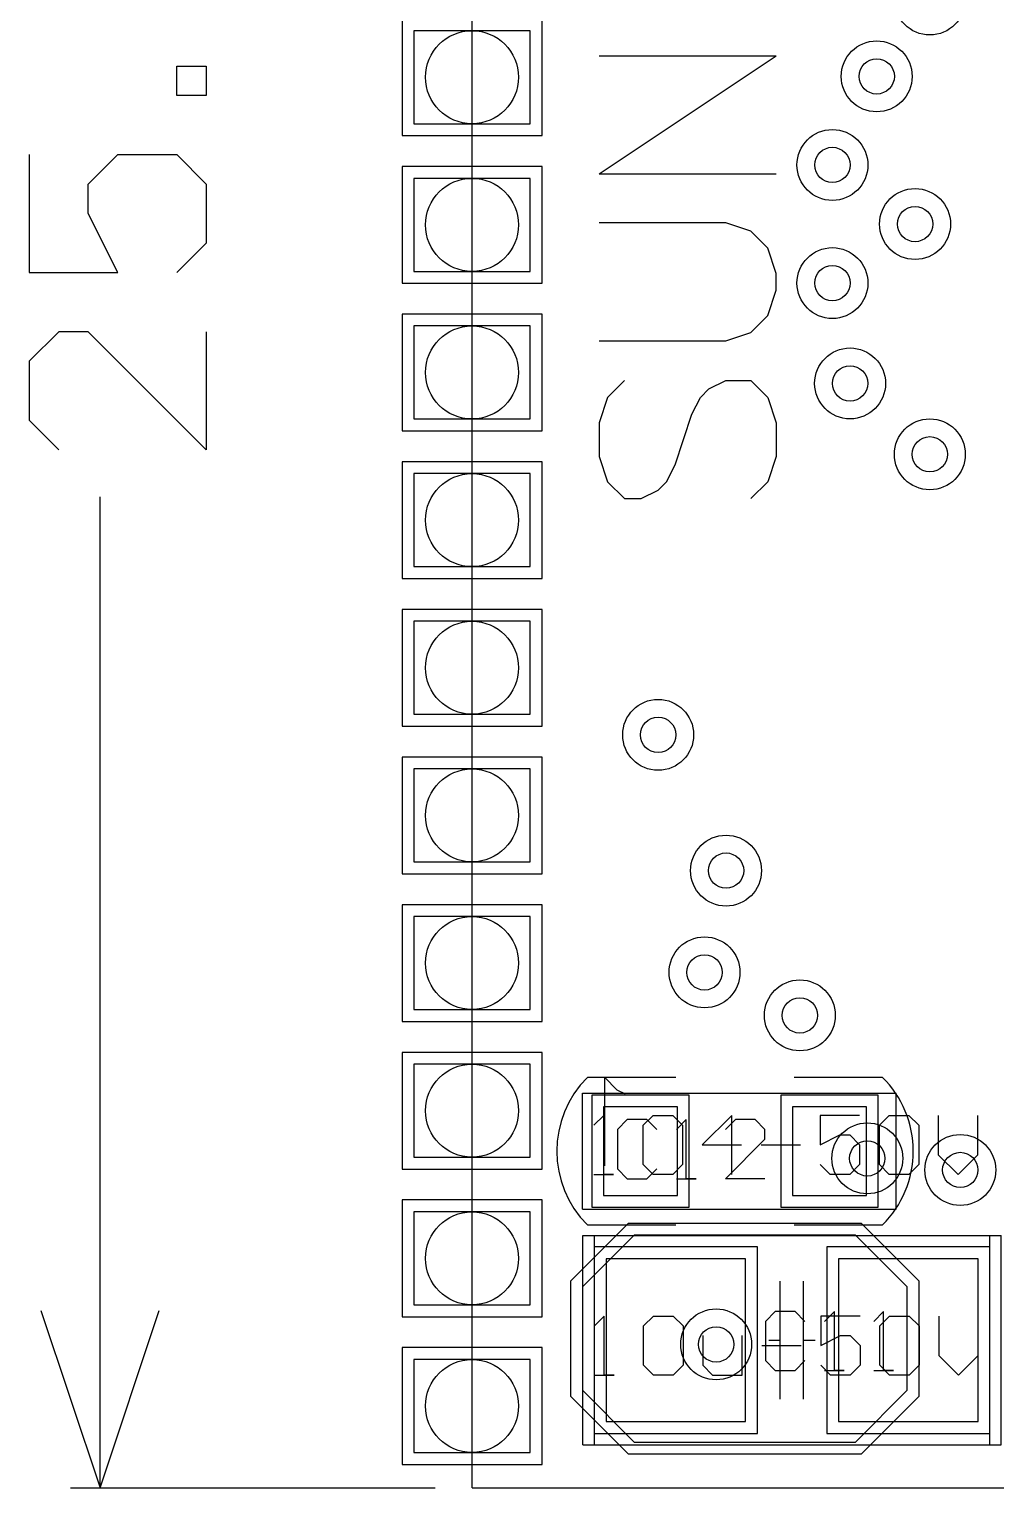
# Model space of a CAD drawing. Header units: millimetres. Extents: x 40.7 to 137.6, y 57.5 to 86.7.
# Drawn here: x 40.69 to 49.01, y 58.17 to 70.71 of the extents above; entities that cross this region are included whole.
import ezdxf

# ---------------------------------------------------------------- set-up
doc = ezdxf.new("R2010")
doc.units = ezdxf.units.MM
for name, color, linetype in [('BottomOverlay', 54, 'Continuous'), ('BottomPaste', 16, 'Continuous'), ('BottomSolder', 6, 'Continuous'), ('DrillDrawing', 1, 'Continuous'), ('Mechanical1', 6, 'Continuous'), ('Mechanical13', 56, 'Continuous'), ('Mechanical15', 56, 'Continuous'), ('MultiLayer', 9, 'Continuous'), ('PadHoleLayer', 156, 'Continuous'), ('TopOverlay', 2, 'Continuous'), ('TopPaste', 8, 'Continuous'), ('TopSolder', 216, 'Continuous'), ('ViaHoleLayer', 16, 'Continuous')]:
    doc.layers.add(name, color=color, linetype=linetype)

# ---------------------------------------------------------------- blocks, each defined once
blk = doc.blocks.new('SIP20_1_27______5')
at = {"layer": 'BottomSolder'}
for p, q in [((13.202, 0.602), (12.198, 0.602)), ((13.202, -0.602), (13.202, 0.602)), ((14.472, 0.602), (13.468, 0.602)), ((13.468, 0.602), (13.468, -0.602)), ((14.472, -0.602), (14.472, 0.602)), ((15.742, 0.602), (14.738, 0.602)), ((14.738, 0.602), (14.738, -0.602)), ((15.742, -0.602), (15.742, 0.602)), ((17.012, 0.602), (16.008, 0.602)), ((16.008, 0.602), (16.008, -0.602)), ((17.012, -0.602), (17.012, 0.602)), ((18.282, 0.602), (17.278, 0.602)), ((17.278, 0.602), (17.278, -0.602)), ((18.282, -0.602), (18.282, 0.602)), ((19.552, 0.602), (18.548, 0.602)), ((18.548, 0.602), (18.548, -0.602)), ((19.552, -0.602), (19.552, 0.602)), ((20.822, 0.602), (19.818, 0.602)), ((19.818, 0.602), (19.818, -0.602)), ((20.822, -0.602), (20.822, 0.602)), ((22.092, 0.602), (21.088, 0.602)), ((21.088, 0.602), (21.088, -0.602)), ((22.092, -0.602), (22.092, 0.602)), ((23.362, 0.602), (22.358, 0.602)), ((22.358, 0.602), (22.358, -0.602)), ((23.362, -0.602), (23.362, 0.602)), ((24.632, 0.602), (23.628, 0.602)), ((23.628, 0.602), (23.628, -0.602)), ((24.632, -0.602), (24.632, 0.602)), ((12.198, -0.602), (13.202, -0.602)), ((13.468, -0.602), (14.472, -0.602)), ((14.738, -0.602), (15.742, -0.602)), ((16.008, -0.602), (17.012, -0.602)), ((17.278, -0.602), (18.282, -0.602)), ((18.548, -0.602), (19.552, -0.602)), ((19.818, -0.602), (20.822, -0.602)), ((21.088, -0.602), (22.092, -0.602)), ((22.358, -0.602), (23.362, -0.602)), ((23.628, -0.602), (24.632, -0.602))]:
    blk.add_line(p, q, dxfattribs=at)
at = {"layer": 'MultiLayer'}
for p, q in [((13.1, 0.5), (12.3, 0.5)), ((12.3, 0.5), (12.3, -0.5)), ((13.1, -0.5), (13.1, 0.5)), ((14.37, 0.5), (13.57, 0.5)), ((13.57, 0.5), (13.57, -0.5)), ((14.37, -0.5), (14.37, 0.5)), ((15.64, 0.5), (14.84, 0.5)), ((14.84, 0.5), (14.84, -0.5)), ((15.64, -0.5), (15.64, 0.5)), ((16.91, 0.5), (16.11, 0.5)), ((16.11, 0.5), (16.11, -0.5)), ((16.91, -0.5), (16.91, 0.5)), ((18.18, 0.5), (17.38, 0.5)), ((17.38, 0.5), (17.38, -0.5)), ((18.18, -0.5), (18.18, 0.5)), ((19.45, 0.5), (18.65, 0.5)), ((18.65, 0.5), (18.65, -0.5)), ((19.45, -0.5), (19.45, 0.5)), ((20.72, 0.5), (19.92, 0.5)), ((19.92, 0.5), (19.92, -0.5)), ((20.72, -0.5), (20.72, 0.5)), ((21.99, 0.5), (21.19, 0.5)), ((21.19, 0.5), (21.19, -0.5)), ((21.99, -0.5), (21.99, 0.5)), ((23.26, 0.5), (22.46, 0.5)), ((22.46, 0.5), (22.46, -0.5)), ((23.26, -0.5), (23.26, 0.5)), ((24.53, 0.5), (23.73, 0.5)), ((23.73, 0.5), (23.73, -0.5)), ((24.53, -0.5), (24.53, 0.5)), ((12.3, -0.5), (13.1, -0.5)), ((13.57, -0.5), (14.37, -0.5)), ((14.84, -0.5), (15.64, -0.5)), ((16.11, -0.5), (16.91, -0.5)), ((17.38, -0.5), (18.18, -0.5)), ((18.65, -0.5), (19.45, -0.5)), ((19.92, -0.5), (20.72, -0.5)), ((21.19, -0.5), (21.99, -0.5)), ((22.46, -0.5), (23.26, -0.5)), ((23.73, -0.5), (24.53, -0.5))]:
    blk.add_line(p, q, dxfattribs=at)
at = {"layer": 'PadHoleLayer'}
for centre in [(12.7, 0), (13.97, 0), (15.24, 0), (16.51, 0), (17.78, 0), (19.05, 0), (20.32, 0), (21.59, 0), (22.86, 0), (24.13, 0)]:
    blk.add_circle(centre, 0.4, dxfattribs=at)
at = {"layer": 'TopSolder'}
for p, q in [((13.202, 0.602), (12.198, 0.602)), ((13.202, -0.602), (13.202, 0.602)), ((14.472, 0.602), (13.468, 0.602)), ((13.468, 0.602), (13.468, -0.602)), ((14.472, -0.602), (14.472, 0.602)), ((15.742, 0.602), (14.738, 0.602)), ((14.738, 0.602), (14.738, -0.602)), ((15.742, -0.602), (15.742, 0.602)), ((17.012, 0.602), (16.008, 0.602)), ((16.008, 0.602), (16.008, -0.602)), ((17.012, -0.602), (17.012, 0.602)), ((18.282, 0.602), (17.278, 0.602)), ((17.278, 0.602), (17.278, -0.602)), ((18.282, -0.602), (18.282, 0.602)), ((19.552, 0.602), (18.548, 0.602)), ((18.548, 0.602), (18.548, -0.602)), ((19.552, -0.602), (19.552, 0.602)), ((20.822, 0.602), (19.818, 0.602)), ((19.818, 0.602), (19.818, -0.602)), ((20.822, -0.602), (20.822, 0.602)), ((22.092, 0.602), (21.088, 0.602)), ((21.088, 0.602), (21.088, -0.602)), ((22.092, -0.602), (22.092, 0.602)), ((23.362, 0.602), (22.358, 0.602)), ((22.358, 0.602), (22.358, -0.602)), ((23.362, -0.602), (23.362, 0.602)), ((24.632, 0.602), (23.628, 0.602)), ((23.628, 0.602), (23.628, -0.602)), ((24.632, -0.602), (24.632, 0.602)), ((12.198, -0.602), (13.202, -0.602)), ((13.468, -0.602), (14.472, -0.602)), ((14.738, -0.602), (15.742, -0.602)), ((16.008, -0.602), (17.012, -0.602)), ((17.278, -0.602), (18.282, -0.602)), ((18.548, -0.602), (19.552, -0.602)), ((19.818, -0.602), (20.822, -0.602)), ((21.088, -0.602), (22.092, -0.602)), ((22.358, -0.602), (23.362, -0.602)), ((23.628, -0.602), (24.632, -0.602))]:
    blk.add_line(p, q, dxfattribs=at)
blk = doc.blocks.new('FPC_40P_0_5_B_47')
at = {"layer": 'BottomOverlay'}
for p, q in [((3.048, 1.807), (2.286, 1.807)), ((2.939, 1.698), (3.048, 1.807)), ((2.903, 1.626), (2.939, 1.698))]:
    blk.add_line(p, q, dxfattribs=at)
at = {"layer": 'BottomPaste'}
for p, q in [((0.356, 1.997), (-0.089, 1.552)), ((1.245, 1.997), (0.356, 1.997)), ((1.689, 1.552), (1.245, 1.997)), ((-0.089, 1.552), (-0.089, -0.353)), ((1.689, -0.353), (1.689, 1.552)), ((-0.089, -0.353), (0.356, -0.797)), ((1.245, -0.797), (1.689, -0.353)), ((0.356, -0.797), (1.245, -0.797))]:
    blk.add_line(p, q, dxfattribs=at)
at = {"layer": 'BottomSolder'}
for p, q in [((0.305, 2.099), (-0.191, 1.603)), ((1.295, 2.099), (0.305, 2.099)), ((1.791, 1.603), (1.295, 2.099)), ((-0.191, 1.603), (-0.191, -0.403)), ((1.791, -0.403), (1.791, 1.603)), ((-0.191, -0.403), (0.305, -0.899)), ((1.295, -0.899), (1.791, -0.403)), ((0.305, -0.899), (1.295, -0.899))]:
    blk.add_line(p, q, dxfattribs=at)
blk = doc.blocks.new('0805C_95')
at = {"layer": 'Mechanical13'}
for p, q in [((-0.7, 0.9), (2.7, 0.9)), ((-0.7, -0.9), (-0.7, 0.9)), ((2.7, -0.9), (2.7, 0.9)), ((0.856, 0.247), (0.772, 0.162)), ((0.772, 0.162), (0.772, -0.176)), ((1.026, 0.247), (0.856, 0.247)), ((1.11, 0.162), (1.026, 0.247)), ((1.364, 0.247), (1.279, 0.162)), ((1.364, -0.261), (1.364, 0.247)), ((1.787, 0.247), (1.703, 0.162)), ((1.787, -0.261), (1.787, 0.247)), ((0.772, -0.176), (0.856, -0.261)), ((1.026, -0.261), (1.11, -0.176)), ((0.856, -0.261), (1.026, -0.261)), ((1.279, -0.261), (1.449, -0.261)), ((1.449, -0.261), (1.364, -0.261)), ((1.703, -0.261), (1.872, -0.261)), ((1.872, -0.261), (1.787, -0.261)), ((-0.7, -0.9), (2.7, -0.9))]:
    blk.add_line(p, q, dxfattribs=at)
at = {"layer": 'Mechanical15'}
for p, q in [((-0.7, -0.9), (-0.7, 0.9)), ((-0.7, 0.9), (2.7, 0.9)), ((2.7, -0.9), (2.7, 0.9)), ((-0.615, 0.208), (-0.7, 0.123)), ((-0.615, -0.3), (-0.615, 0.208)), ((-0.277, 0.123), (-0.192, 0.208)), ((-0.192, 0.208), (-0.023, 0.208)), ((-0.023, 0.208), (0.062, 0.123)), ((1.585, 0.208), (1.247, 0.208)), ((1.247, 0.208), (1.247, -0.046)), ((1.755, 0.123), (1.839, 0.208)), ((1.839, 0.208), (2.008, 0.208)), ((2.008, 0.208), (2.093, 0.123)), ((2.262, 0.208), (2.262, -0.131)), ((2.601, -0.131), (2.601, 0.208)), ((-0.277, -0.215), (-0.277, 0.123)), ((0.062, 0.123), (0.062, -0.215)), ((0.231, 0.039), (0.231, -0.215)), ((0.57, -0.3), (0.57, 0.039)), ((1.247, -0.046), (1.416, 0.039)), ((1.416, 0.039), (1.501, 0.039)), ((1.501, 0.039), (1.585, -0.046)), ((1.755, -0.215), (1.755, 0.123)), ((2.093, 0.123), (2.093, -0.215)), ((0.739, -0.046), (1.077, -0.046)), ((1.585, -0.046), (1.585, -0.215)), ((-0.192, -0.3), (-0.277, -0.215)), ((0.062, -0.215), (-0.023, -0.3)), ((0.231, -0.215), (0.316, -0.3)), ((1.331, -0.3), (1.247, -0.215)), ((1.585, -0.215), (1.501, -0.3)), ((1.839, -0.3), (1.755, -0.215)), ((2.093, -0.215), (2.008, -0.3)), ((2.262, -0.131), (2.432, -0.3)), ((2.432, -0.3), (2.601, -0.131)), ((-0.7, -0.3), (-0.531, -0.3)), ((-0.531, -0.3), (-0.615, -0.3)), ((-0.023, -0.3), (-0.192, -0.3)), ((0.316, -0.3), (0.57, -0.3)), ((1.501, -0.3), (1.331, -0.3)), ((2.008, -0.3), (1.839, -0.3)), ((-0.7, -0.9), (2.7, -0.9))]:
    blk.add_line(p, q, dxfattribs=at)
at = {"layer": 'TopOverlay'}
for p, q in [((-0.8, 0.9), (0.6, 0.9)), ((-0.8, -0.9), (-0.8, 0.9)), ((1.451, 0.9), (2.8, 0.9)), ((2.8, -0.9), (2.8, 0.9)), ((0.897, -0.508), (0.897, 0.508)), ((1.097, -0.508), (1.097, 0.508)), ((0.8, 0), (0.9, 0)), ((1.1, 0), (1.2, 0)), ((-0.8, -0.9), (0.6, -0.9)), ((1.451, -0.9), (2.8, -0.9))]:
    blk.add_line(p, q, dxfattribs=at)
at = {"layer": 'TopPaste'}
for p, q in [((-0.6, 0.7), (-0.6, -0.7)), ((0.6, 0.7), (-0.6, 0.7)), ((0.6, -0.7), (0.6, 0.7)), ((1.4, 0.7), (1.4, -0.7)), ((2.6, 0.7), (1.4, 0.7)), ((2.6, -0.7), (2.6, 0.7)), ((-0.6, -0.7), (0.6, -0.7)), ((1.4, -0.7), (2.6, -0.7))]:
    blk.add_line(p, q, dxfattribs=at)
at = {"layer": 'TopSolder'}
for p, q in [((-0.702, 0.802), (-0.702, -0.802)), ((0.702, 0.802), (-0.702, 0.802)), ((0.702, -0.802), (0.702, 0.802)), ((1.298, 0.802), (1.298, -0.802)), ((2.702, 0.802), (1.298, 0.802)), ((2.702, -0.802), (2.702, 0.802)), ((-0.702, -0.802), (0.702, -0.802)), ((1.298, -0.802), (2.702, -0.802))]:
    blk.add_line(p, q, dxfattribs=at)
blk = doc.blocks.new('0603C_96')
at = {"layer": 'Mechanical13'}
for p, q in [((-0.5, 0.5), (2.2, 0.5)), ((-0.5, -0.5), (-0.5, 0.5)), ((2.2, -0.5), (2.2, 0.5)), ((-0.114, 0.271), (-0.199, 0.187)), ((0.055, 0.271), (-0.114, 0.271)), ((0.14, 0.187), (0.055, 0.271)), ((0.394, 0.271), (0.309, 0.187)), ((0.394, -0.237), (0.394, 0.271)), ((0.817, 0.271), (0.732, 0.187)), ((0.986, 0.271), (0.817, 0.271)), ((1.071, 0.187), (0.986, 0.271)), ((-0.199, 0.187), (-0.199, -0.152)), ((1.071, 0.102), (1.071, 0.187)), ((0.732, -0.237), (1.071, 0.102)), ((-0.199, -0.152), (-0.114, -0.237)), ((-0.114, -0.237), (0.055, -0.237)), ((0.055, -0.237), (0.14, -0.152)), ((0.309, -0.237), (0.479, -0.237)), ((0.479, -0.237), (0.394, -0.237)), ((1.071, -0.237), (0.732, -0.237)), ((-0.5, -0.5), (2.2, -0.5))]:
    blk.add_line(p, q, dxfattribs=at)
at = {"layer": 'Mechanical15'}
for p, q in [((-0.5, 0.5), (2.2, 0.5)), ((-0.5, -0.5), (-0.5, 0.5)), ((2.2, -0.5), (2.2, 0.5)), ((-0.315, 0.308), (-0.4, 0.223)), ((-0.315, -0.2), (-0.315, 0.308)), ((0.023, 0.223), (0.108, 0.308)), ((0.108, 0.308), (0.277, 0.308)), ((0.277, 0.308), (0.362, 0.223)), ((0.785, 0.308), (0.531, 0.054)), ((0.785, -0.2), (0.785, 0.308)), ((1.885, 0.308), (1.547, 0.308)), ((1.547, 0.308), (1.547, 0.054)), ((2.055, 0.223), (2.139, 0.308)), ((2.139, 0.308), (2.308, 0.308)), ((2.308, 0.308), (2.393, 0.223)), ((2.562, 0.308), (2.562, -0.031)), ((2.901, -0.031), (2.901, 0.308)), ((0.023, -0.115), (0.023, 0.223)), ((0.362, 0.223), (0.362, -0.115)), ((1.547, 0.054), (1.716, 0.139)), ((1.716, 0.139), (1.801, 0.139)), ((1.801, 0.139), (1.885, 0.054)), ((2.055, -0.115), (2.055, 0.223)), ((2.393, 0.223), (2.393, -0.115)), ((0.531, 0.054), (0.87, 0.054)), ((1.039, 0.054), (1.377, 0.054)), ((1.885, 0.054), (1.885, -0.115)), ((0.108, -0.2), (0.023, -0.115)), ((0.362, -0.115), (0.277, -0.2)), ((1.631, -0.2), (1.547, -0.115)), ((1.885, -0.115), (1.801, -0.2)), ((2.139, -0.2), (2.055, -0.115)), ((2.393, -0.115), (2.308, -0.2)), ((2.562, -0.031), (2.732, -0.2)), ((2.732, -0.2), (2.901, -0.031)), ((-0.4, -0.2), (-0.231, -0.2)), ((-0.231, -0.2), (-0.315, -0.2)), ((0.277, -0.2), (0.108, -0.2)), ((1.801, -0.2), (1.631, -0.2)), ((2.308, -0.2), (2.139, -0.2)), ((-0.5, -0.5), (2.2, -0.5))]:
    blk.add_line(p, q, dxfattribs=at)
at = {"layer": 'TopOverlay'}
for p, q in [((-0.457, 0.635), (0.305, 0.635)), ((1.321, 0.635), (2.083, 0.635)), ((-0.457, -0.635), (0.305, -0.635)), ((1.321, -0.635), (2.083, -0.635))]:
    blk.add_line(p, q, dxfattribs=at)
for centre, start, end in [((0.178, 0), 135, 225), ((1.448, 0), 315, 45)]:
    blk.add_arc(centre, 0.898, start, end, dxfattribs=at)
at = {"layer": 'TopPaste'}
for p, q in [((-0.318, 0.381), (-0.318, -0.381)), ((0.318, 0.381), (-0.318, 0.381)), ((0.318, -0.381), (0.318, 0.381)), ((1.308, 0.381), (1.308, -0.381)), ((1.943, 0.381), (1.308, 0.381)), ((1.943, -0.381), (1.943, 0.381)), ((-0.318, -0.381), (0.318, -0.381)), ((1.308, -0.381), (1.943, -0.381))]:
    blk.add_line(p, q, dxfattribs=at)
at = {"layer": 'TopSolder'}
for p, q in [((-0.419, 0.483), (-0.419, -0.483)), ((0.419, 0.483), (-0.419, 0.483)), ((0.419, -0.483), (0.419, 0.483)), ((1.206, 0.483), (1.206, -0.483)), ((2.045, 0.483), (1.206, 0.483)), ((2.045, -0.483), (2.045, 0.483)), ((-0.419, -0.483), (0.419, -0.483)), ((1.206, -0.483), (2.045, -0.483))]:
    blk.add_line(p, q, dxfattribs=at)

msp = doc.modelspace()

# ---------------------------------------------------------------- linework, layer by layer
at = {"layer": 'DrillDrawing'}
for centre in [(47.981, 70.307), (47.6, 69.545), (48.311, 69.037), (47.6, 68.529), (47.752, 67.666), (48.438, 67.056), (46.101, 64.643), (46.685, 63.475), (46.5, 62.6), (47.32, 62.23), (47.9, 61), (48.7, 60.9), (46.6, 59.4)]:
    msp.add_circle(centre, 0.152, dxfattribs=at)
at = {"layer": 'Mechanical1'}
for q in [(44.5, 83.693), (88.266, 58.166)]:
    msp.add_line((44.5, 58.166), q, dxfattribs=at)
at = {"layer": 'MultiLayer'}
for centre in [(48.438, 70.968), (47.981, 70.307), (47.6, 69.545), (48.311, 69.037), (47.6, 68.529), (47.752, 67.666), (48.438, 67.056), (46.101, 64.643), (46.685, 63.475), (46.5, 62.6), (47.32, 62.23), (47.9, 61), (48.7, 60.9), (46.6, 59.4)]:
    msp.add_circle(centre, 0.305, dxfattribs=at)
at = {"layer": 'TopOverlay'}
for p, q in [((41.96, 70.142), (41.96, 70.396)), ((41.96, 70.396), (42.214, 70.396)), ((42.214, 70.396), (42.214, 70.142)), ((45.593, 69.468), (47.117, 70.484)), ((45.593, 70.484), (47.117, 70.484)), ((42.214, 70.142), (41.96, 70.142)), ((40.691, 69.634), (40.691, 68.619)), ((41.198, 69.38), (41.452, 69.634)), ((41.452, 69.634), (41.96, 69.634)), ((41.96, 69.634), (42.214, 69.38)), ((45.593, 69.468), (47.117, 69.468)), ((41.198, 69.127), (41.198, 69.38)), ((42.214, 69.38), (42.214, 68.873)), ((41.452, 68.619), (41.198, 69.127)), ((46.682, 69.048), (45.593, 69.048)), ((46.899, 68.975), (46.682, 69.048)), ((47.044, 68.83), (46.899, 68.975)), ((42.214, 68.873), (41.96, 68.619)), ((47.117, 68.612), (47.044, 68.83)), ((40.691, 68.619), (41.452, 68.619)), ((47.117, 68.467), (47.117, 68.612)), ((47.044, 68.249), (47.117, 68.467)), ((46.899, 68.104), (47.044, 68.249)), ((40.945, 68.111), (40.691, 67.857)), ((41.198, 68.111), (40.945, 68.111)), ((42.214, 67.095), (41.198, 68.111)), ((42.214, 68.111), (42.214, 67.095)), ((45.593, 68.032), (46.682, 68.032)), ((46.682, 68.032), (46.899, 68.104)), ((40.691, 67.857), (40.691, 67.349)), ((45.811, 67.691), (45.666, 67.546)), ((46.537, 67.618), (46.682, 67.691)), ((46.682, 67.691), (46.899, 67.691)), ((46.899, 67.691), (47.044, 67.546)), ((45.666, 67.546), (45.593, 67.328)), ((46.391, 67.401), (46.464, 67.546)), ((46.464, 67.546), (46.537, 67.618)), ((47.044, 67.546), (47.117, 67.328)), ((46.246, 66.965), (46.391, 67.401)), ((40.691, 67.349), (40.945, 67.095)), ((45.593, 67.328), (45.593, 67.038)), ((47.117, 67.328), (47.117, 67.038)), ((45.593, 67.038), (45.666, 66.82)), ((47.117, 67.038), (47.044, 66.82)), ((46.174, 66.82), (46.246, 66.965)), ((45.666, 66.82), (45.811, 66.675)), ((46.101, 66.748), (46.174, 66.82)), ((47.044, 66.82), (46.899, 66.675)), ((41.3, 58.166), (41.3, 66.689)), ((45.811, 66.675), (45.956, 66.675)), ((45.956, 66.675), (46.101, 66.748)), ((40.792, 59.69), (41.3, 58.166)), ((41.3, 58.166), (41.808, 59.69)), ((41.046, 58.166), (44.182, 58.166))]:
    msp.add_line(p, q, dxfattribs=at)
at = {"layer": 'ViaHoleLayer'}
for centre in [(47.981, 70.307), (47.6, 69.545), (48.311, 69.037), (47.6, 68.529), (47.752, 67.666), (48.438, 67.056), (46.101, 64.643), (46.685, 63.475), (46.5, 62.6), (47.32, 62.23), (47.9, 61), (48.7, 60.9), (46.6, 59.4)]:
    msp.add_circle(centre, 0.152, dxfattribs=at)

# ---------------------------------------------------------------- block references
for name, p, rotation in [('SIP20_1_27______5', (44.5, 83), 270), ('FPC_40P_0_5_B_47', (47.447, 58.649), 90), ('0603C_96', (45.949, 61.062), 360), ('0805C_95', (46.253, 59.436), 360)]:
    msp.add_blockref(name, p, dxfattribs=dict(rotation=rotation))

doc.saveas('drawing.dxf')
